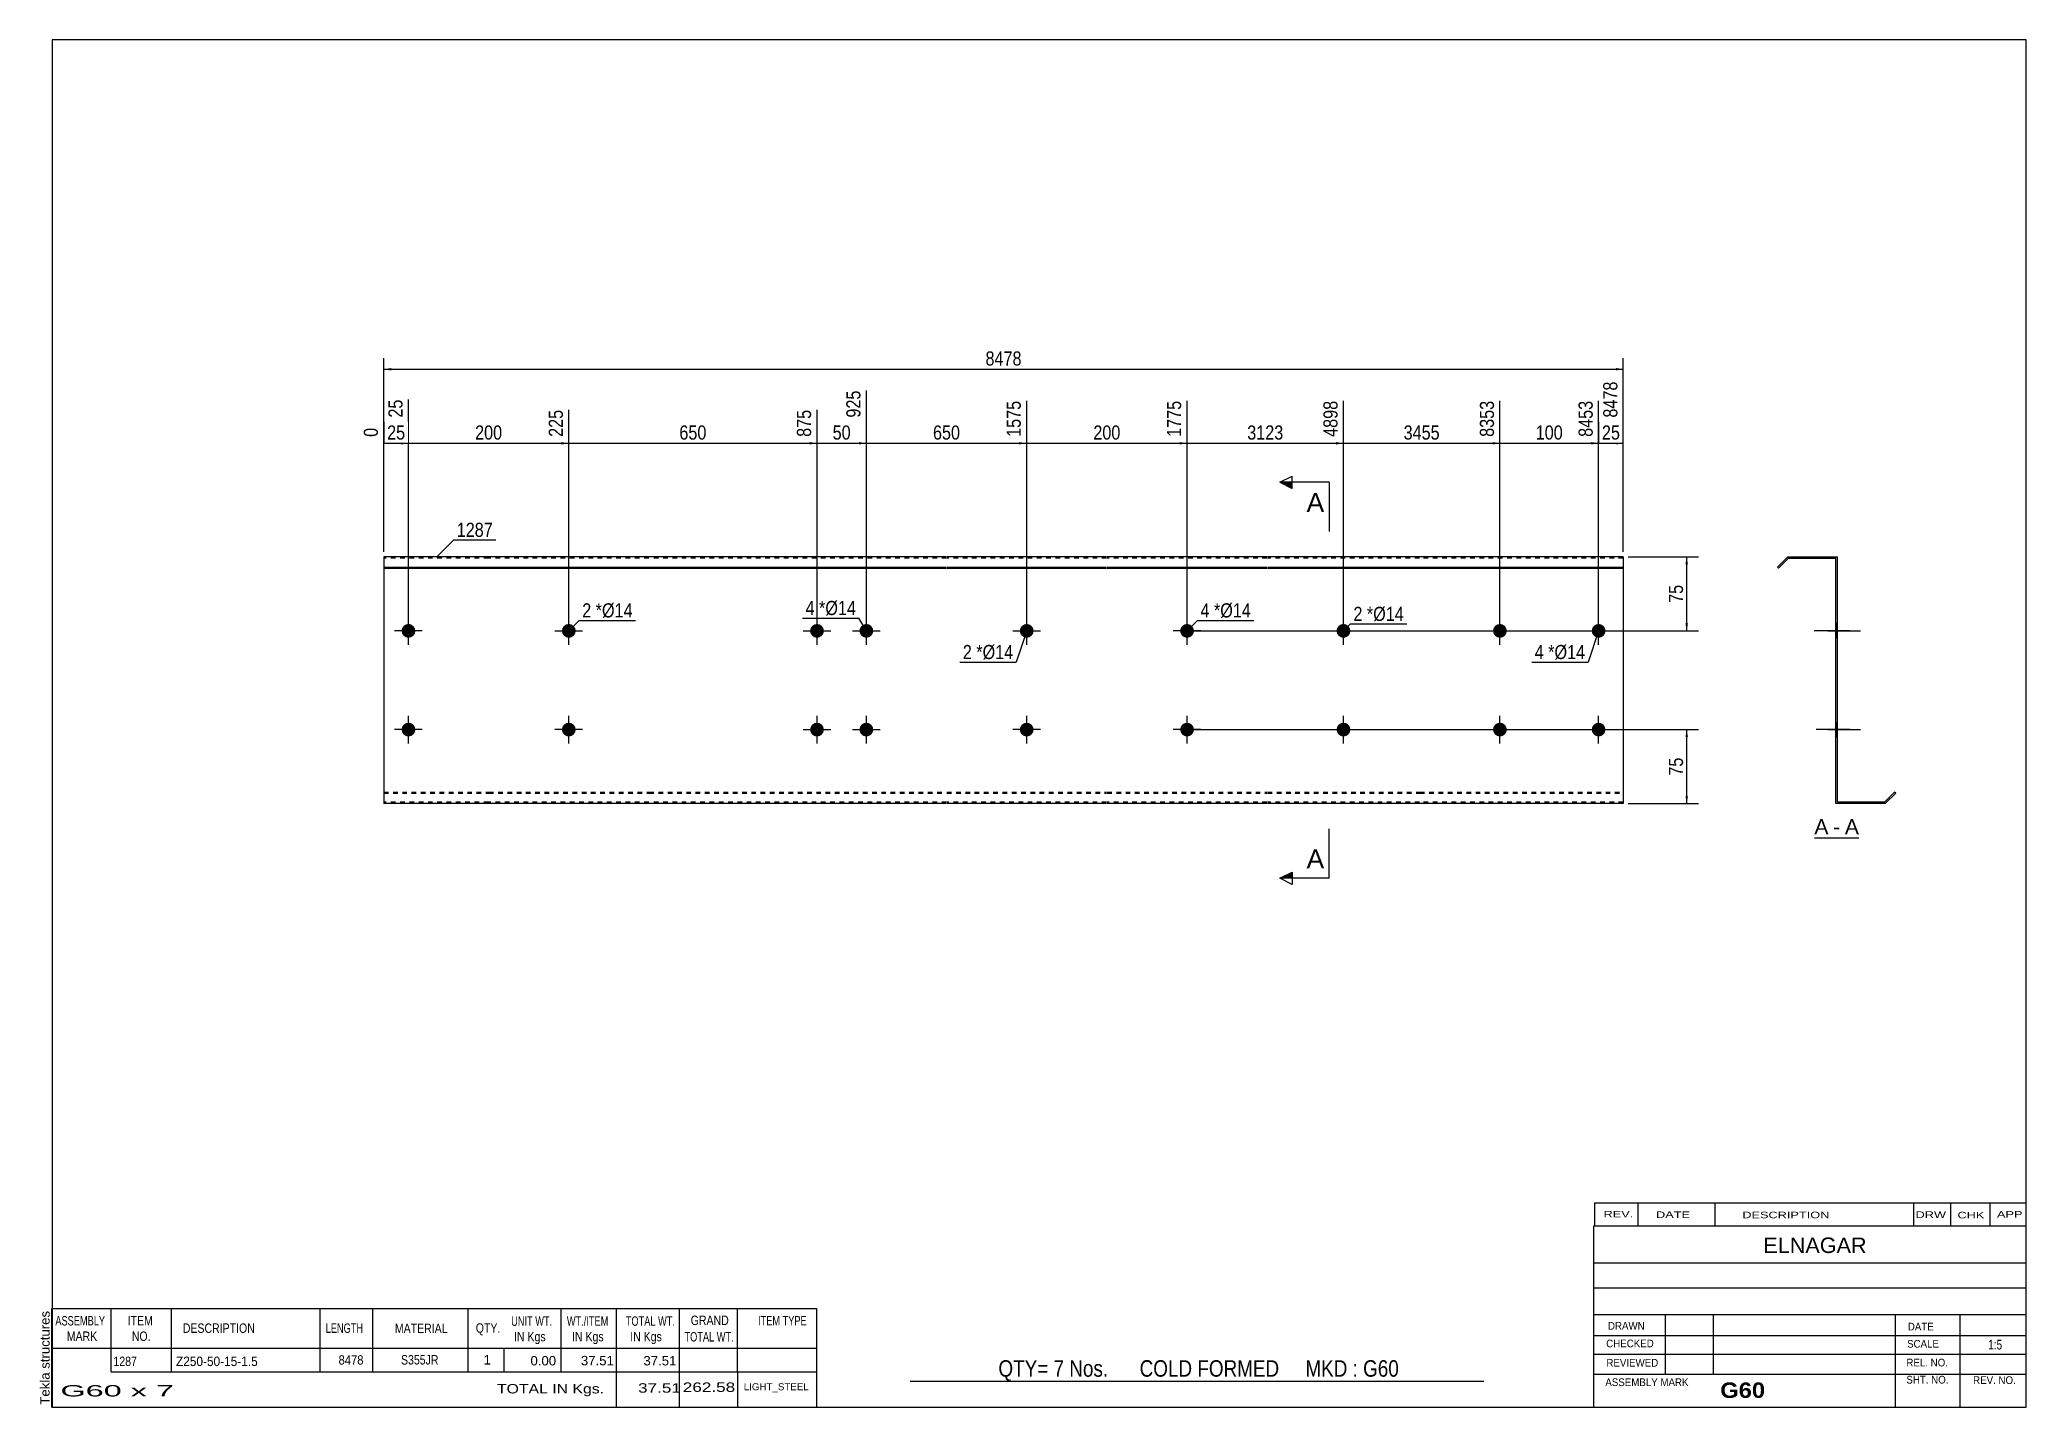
# Model space of a CAD drawing. Header units: millimetres. Extents: x -70 to 333, y -147 to 130.
import ezdxf

# ---------------------------------------------------------------- set-up
doc = ezdxf.new("R2010")
doc.units = ezdxf.units.MM
doc.linetypes.add('DXK_LINE_DOT1', pattern=[1.8814, 0.9407, -0.9407])
doc.styles.add('Arial', font='ARIAL.TTF', dxfattribs={"height": 0.2})
doc.styles.add('Arial Bold', font='ARIALBD.TTF', dxfattribs={"height": 0.2})
doc.styles.add('Arial Narrow', font='ARIALN.TTF', dxfattribs={"height": 0.2})

# ---------------------------------------------------------------- blocks, each defined once
blk = doc.blocks.new('Unknown-629088838-1629')
at = {"color": 5, "linetype": 'Continuous'}
for p, q in [((332.8, 129.75), (-67.2, 129.75)), ((-67.2, 129.75), (-67.2, -147.25)), ((332.8, -147.25), (332.8, 129.75)), ((-67.2, -147.25), (332.8, -147.25))]:
    blk.add_line(p, q, dxfattribs=at)
at = {"color": 174, "linetype": 'Continuous', "style": 'Arial'}
blk.add_text('Tekla structures', height=1.9102, rotation=90, dxfattribs=at).set_placement((-67.7, -146.75))
blk = doc.blocks.new('Unknown-629088838-12 - 1231')
at = {"color": 7, "linetype": 'Continuous'}
blk.add_line((289.86, -31.95), (298.89, -31.95), dxfattribs=at)
at = {"color": 0, "linetype": 'Continuous'}
blk.add_wipeout([(292.7, -31.2), (292.7, -28), (289.86, -28), (289.86, -31.2)], dxfattribs=at)
blk.add_wipeout([(295.08, -31.2), (295.08, -28), (293.66, -28), (293.66, -31.2)], dxfattribs=at)
at = {"color": 96, "linetype": 'Continuous', "style": 'Arial'}
blk.add_text('A', height=3.06, dxfattribs=at).set_placement((289.86, -31.2))
at = {"color": 0, "linetype": 'Continuous'}
blk.add_wipeout([(298.89, -31.2), (298.89, -28), (296.04, -28), (296.04, -31.2)], dxfattribs=at)
at = {"color": 96, "linetype": 'Continuous', "style": 'Arial'}
for s, p in [('A', (296.04, -31.2)), ('-', (293.66, -31.2))]:
    blk.add_text(s, height=3.06, dxfattribs=at).set_placement(p)
blk = doc.blocks.new('Bolt-629088838-1223 - 1203')
at = {"linetype": 'Continuous'}
blk.add_hatch(color=3, dxfattribs=at).paths.add_polyline_path([(36.09, -10, -1), (38.89, -10, -1)])
at = {"color": 3, "linetype": 'Continuous'}
for p, q in [((37.49, -12.8), (37.49, -7.2)), ((40.29, -10), (34.69, -10))]:
    blk.add_line(p, q, dxfattribs=at)
blk = doc.blocks.new('Part-629088838-1218 - 1203')
at = {"color": 2, "linetype": 'Continuous'}
for p, q in [((0, 25), (0, -25)), ((21.19, 25), (0, 25)), ((53.68, 25), (21.29, 25)), ((113.98, 25), (53.78, 25)), ((146.46, 25), (114.08, 25)), ((178.95, 25), (146.56, 25)), ((209.85, 25), (179.05, 25)), ((251.15, 25), (209.95, 25)), ((251.15, 25), (251.15, -25)), ((0, 22.88), (21.19, 22.88)), ((0, 22.67), (21.19, 22.67)), ((21.29, 22.88), (53.68, 22.88)), ((21.29, 22.67), (53.68, 22.67)), ((53.78, 22.88), (113.98, 22.88)), ((53.78, 22.67), (113.98, 22.67)), ((114.08, 22.88), (146.46, 22.88)), ((114.08, 22.67), (146.46, 22.67)), ((146.56, 22.88), (178.95, 22.88)), ((146.56, 22.67), (178.95, 22.67)), ((179.05, 22.88), (209.85, 22.88)), ((179.05, 22.67), (209.85, 22.67)), ((209.95, 22.88), (251.15, 22.88)), ((209.95, 22.67), (251.15, 22.67)), ((21.19, -25), (0, -25)), ((53.68, -25), (21.29, -25)), ((113.98, -25), (53.78, -25)), ((146.46, -25), (114.08, -25)), ((178.95, -25), (146.56, -25)), ((209.85, -25), (179.05, -25)), ((251.15, -25), (209.95, -25))]:
    blk.add_line(p, q, dxfattribs=at)
at = {"color": 7, "linetype": 'DXK_LINE_DOT1'}
for p, q in [((21.19, 24.7), (0, 24.7)), ((53.68, 24.7), (21.29, 24.7)), ((113.98, 24.7), (53.78, 24.7)), ((146.46, 24.7), (114.08, 24.7)), ((178.95, 24.7), (146.56, 24.7)), ((209.85, 24.7), (179.05, 24.7)), ((251.15, 24.7), (209.95, 24.7)), ((0, -22.67), (21.19, -22.67)), ((0, -22.88), (21.19, -22.88)), ((21.29, -22.67), (53.68, -22.67)), ((21.29, -22.88), (53.68, -22.88)), ((53.78, -22.67), (113.98, -22.67)), ((53.78, -22.88), (113.98, -22.88)), ((114.08, -22.67), (146.46, -22.67)), ((114.08, -22.88), (146.46, -22.88)), ((146.56, -22.67), (178.95, -22.67)), ((146.56, -22.88), (178.95, -22.88)), ((179.05, -22.67), (209.85, -22.67)), ((179.05, -22.88), (209.85, -22.88)), ((209.95, -22.67), (251.15, -22.67)), ((209.95, -22.88), (251.15, -22.88)), ((21.19, -24.7), (0, -24.7)), ((53.68, -24.7), (21.29, -24.7)), ((113.98, -24.7), (53.78, -24.7)), ((146.46, -24.7), (114.08, -24.7)), ((178.95, -24.7), (146.56, -24.7)), ((209.85, -24.7), (179.05, -24.7)), ((251.15, -24.7), (209.95, -24.7))]:
    blk.add_line(p, q, dxfattribs=at)
blk = doc.blocks.new('Bolt-629088838-1219 - 1203')
at = {"linetype": 'Continuous'}
for points in [[(86.38, 10, -1), (89.18, 10, -1)], [(96.38, 10, -1), (99.18, 10, -1)], [(86.38, -10, -1), (89.18, -10, -1)], [(96.38, -10, -1), (99.18, -10, -1)]]:
    blk.add_hatch(color=3, dxfattribs=at).paths.add_polyline_path(points)
at = {"color": 3, "linetype": 'Continuous'}
for p, q in [((87.78, 7.2), (87.78, 12.8)), ((97.78, 7.2), (97.78, 12.8)), ((84.98, 10), (90.58, 10)), ((94.98, 10), (100.58, 10)), ((87.78, -12.8), (87.78, -7.2)), ((97.78, -12.8), (97.78, -7.2)), ((84.98, -10), (90.58, -10)), ((94.98, -10), (100.58, -10))]:
    blk.add_line(p, q, dxfattribs=at)
blk = doc.blocks.new('Bolt-629088838-1220 - 1203')
at = {"linetype": 'Continuous'}
blk.add_hatch(color=3, dxfattribs=at).paths.add_polyline_path([(36.09, 10, -1), (38.89, 10, -1)])
at = {"color": 3, "linetype": 'Continuous'}
for p, q in [((37.49, 7.2), (37.49, 12.8)), ((34.69, 10), (40.29, 10))]:
    blk.add_line(p, q, dxfattribs=at)
blk = doc.blocks.new('Bolt-629088838-1221 - 1203')
at = {"linetype": 'Continuous'}
blk.add_hatch(color=3, dxfattribs=at).paths.add_polyline_path([(128.87, 10, -1), (131.67, 10, -1)])
at = {"color": 3, "linetype": 'Continuous'}
for p, q in [((130.27, 7.2), (130.27, 12.8)), ((127.47, 10), (133.07, 10))]:
    blk.add_line(p, q, dxfattribs=at)
blk = doc.blocks.new('Bolt-629088838-1222 - 1203')
at = {"linetype": 'Continuous'}
blk.add_hatch(color=3, dxfattribs=at).paths.add_polyline_path([(128.87, -10, -1), (131.67, -10, -1)])
at = {"color": 3, "linetype": 'Continuous'}
for p, q in [((130.27, -12.8), (130.27, -7.2)), ((133.07, -10), (127.47, -10))]:
    blk.add_line(p, q, dxfattribs=at)
blk = doc.blocks.new('Bolt-629088838-1224 - 1203')
at = {"linetype": 'Continuous'}
for points in [[(3.6, -10, -1), (6.4, -10, -1)], [(161.36, -10, -1), (164.16, -10, -1)]]:
    blk.add_hatch(color=3, dxfattribs=at).paths.add_polyline_path(points)
at = {"color": 3, "linetype": 'Continuous'}
for p, q in [((5, -12.8), (5, -7.2)), ((162.76, -12.8), (162.76, -7.2)), ((7.8, -10), (2.2, -10)), ((165.56, -10), (159.96, -10))]:
    blk.add_line(p, q, dxfattribs=at)
blk = doc.blocks.new('Bolt-629088838-1225 - 1203')
at = {"linetype": 'Continuous'}
for points in [[(3.6, 10, -1), (6.4, 10, -1)], [(161.36, 10, -1), (164.16, 10, -1)]]:
    blk.add_hatch(color=3, dxfattribs=at).paths.add_polyline_path(points)
at = {"color": 3, "linetype": 'Continuous'}
for p, q in [((5, 7.2), (5, 12.8)), ((162.76, 7.2), (162.76, 12.8)), ((7.8, 10), (2.2, 10)), ((165.56, 10), (159.96, 10))]:
    blk.add_line(p, q, dxfattribs=at)
blk = doc.blocks.new('Bolt-629088838-1226 - 1203')
at = {"linetype": 'Continuous'}
for points in [[(224.75, 10, -1), (227.55, 10, -1)], [(244.75, 10, -1), (247.55, 10, -1)], [(224.75, -10, -1), (227.55, -10, -1)], [(244.75, -10, -1), (247.55, -10, -1)]]:
    blk.add_hatch(color=3, dxfattribs=at).paths.add_polyline_path(points)
at = {"color": 3, "linetype": 'Continuous'}
for p, q in [((226.15, 7.2), (226.15, 12.8)), ((246.15, 7.2), (246.15, 12.8)), ((223.35, 10), (228.95, 10)), ((243.35, 10), (248.95, 10)), ((226.15, -12.8), (226.15, -7.2)), ((246.15, -12.8), (246.15, -7.2)), ((223.35, -10), (228.95, -10)), ((243.35, -10), (248.95, -10))]:
    blk.add_line(p, q, dxfattribs=at)
blk = doc.blocks.new('Bolt-629088838-1227 - 1203')
at = {"linetype": 'Continuous'}
for points in [[(193.05, 10, -1), (195.85, 10, -1)], [(193.05, -10, -1), (195.85, -10, -1)]]:
    blk.add_hatch(color=3, dxfattribs=at).paths.add_polyline_path(points)
at = {"color": 3, "linetype": 'Continuous'}
for p, q in [((194.45, 7.2), (194.45, 12.8)), ((191.65, 10), (197.25, 10)), ((194.45, -12.8), (194.45, -7.2)), ((191.65, -10), (197.25, -10))]:
    blk.add_line(p, q, dxfattribs=at)
blk = doc.blocks.new('Part-629088838-1233 - 1231')
at = {"color": 2, "linetype": 'Continuous'}
for p, q in [((284.52, 25), (282.4, 22.88)), ((282.61, 22.67), (284.65, 24.7)), ((284.52, 25), (294.52, 25)), ((284.65, 24.7), (294.22, 24.7)), ((294.22, -25), (294.22, 24.7)), ((294.52, -24.7), (294.52, 25)), ((282.4, 22.88), (282.61, 22.67)), ((304.1, -24.7), (306.13, -22.67)), ((304.22, -25), (306.34, -22.88)), ((306.34, -22.88), (306.13, -22.67)), ((304.22, -25), (294.22, -25)), ((304.1, -24.7), (294.52, -24.7))]:
    blk.add_line(p, q, dxfattribs=at)
blk = doc.blocks.new('Bolt-629088838-1234 - 1231')
at = {"linetype": 'Continuous'}
for points in [[(294.22, 11.4), (294.22, 8.6), (294.52, 8.6), (294.52, 11.4)], [(294.22, 11.4), (294.22, 8.6), (294.52, 8.6), (294.52, 11.4)], [(294.22, -8.6), (294.22, -11.4), (294.52, -11.4), (294.52, -8.6)], [(294.22, -8.6), (294.22, -11.4), (294.52, -11.4), (294.52, -8.6)]]:
    blk.add_hatch(color=3, dxfattribs=at).paths.add_polyline_path(points)
at = {"color": 3, "linetype": 'Continuous'}
for p, q in [((297.12, 10), (290.52, 10)), ((297.12, 10), (290.52, 10)), ((294.52, 11.4), (294.22, 11.4)), ((294.52, 11.4), (294.22, 11.4)), ((294.52, 8.6), (294.22, 8.6)), ((294.52, 8.6), (294.22, 8.6)), ((297.12, -10), (290.52, -10)), ((297.12, -10), (290.52, -10)), ((294.52, -8.6), (294.22, -8.6)), ((294.52, -8.6), (294.22, -8.6)), ((294.52, -11.4), (294.22, -11.4)), ((294.52, -11.4), (294.22, -11.4))]:
    blk.add_line(p, q, dxfattribs=at)
blk = doc.blocks.new('Bolt-629088838-1235 - 1231')
at = {"linetype": 'Continuous'}
blk.add_hatch(color=3, dxfattribs=at).paths.add_polyline_path([(294.22, 11.4), (294.22, 8.6), (294.52, 8.6), (294.52, 11.4)])
at = {"color": 3, "linetype": 'Continuous'}
for p, q in [((296.42, 10), (289.82, 10)), ((294.52, 11.4), (294.22, 11.4)), ((294.52, 8.6), (294.22, 8.6))]:
    blk.add_line(p, q, dxfattribs=at)
blk = doc.blocks.new('Bolt-629088838-1236 - 1231')
at = {"linetype": 'Continuous'}
blk.add_hatch(color=3, dxfattribs=at).paths.add_polyline_path([(294.22, 11.4), (294.22, 8.6), (294.52, 8.6), (294.52, 11.4)])
at = {"color": 3, "linetype": 'Continuous'}
for p, q in [((296.42, 10), (289.82, 10)), ((294.52, 11.4), (294.22, 11.4)), ((294.52, 8.6), (294.22, 8.6))]:
    blk.add_line(p, q, dxfattribs=at)
blk = doc.blocks.new('Bolt-629088838-1237 - 1231')
at = {"linetype": 'Continuous'}
blk.add_hatch(color=3, dxfattribs=at).paths.add_polyline_path([(294.22, -8.6), (294.22, -11.4), (294.52, -11.4), (294.52, -8.6)])
at = {"color": 3, "linetype": 'Continuous'}
for p, q in [((292.62, -10), (299.22, -10)), ((294.22, -8.6), (294.52, -8.6)), ((294.22, -11.4), (294.52, -11.4))]:
    blk.add_line(p, q, dxfattribs=at)
blk = doc.blocks.new('Bolt-629088838-1238 - 1231')
at = {"linetype": 'Continuous'}
blk.add_hatch(color=3, dxfattribs=at).paths.add_polyline_path([(294.22, -8.6), (294.22, -11.4), (294.52, -11.4), (294.52, -8.6)])
at = {"color": 3, "linetype": 'Continuous'}
for p, q in [((292.62, -10), (299.22, -10)), ((294.22, -8.6), (294.52, -8.6)), ((294.22, -11.4), (294.52, -11.4))]:
    blk.add_line(p, q, dxfattribs=at)
blk = doc.blocks.new('Bolt-629088838-1239 - 1231')
at = {"linetype": 'Continuous'}
blk.add_hatch(color=3, dxfattribs=at).paths.add_polyline_path([(294.22, -8.6), (294.22, -11.4), (294.52, -11.4), (294.52, -8.6)])
blk.add_hatch(color=3, dxfattribs=at).paths.add_polyline_path([(294.22, -8.6), (294.22, -11.4), (294.52, -11.4), (294.52, -8.6)])
at = {"color": 3, "linetype": 'Continuous'}
for p, q in [((292.62, -10), (299.22, -10)), ((292.62, -10), (299.22, -10)), ((294.22, -8.6), (294.52, -8.6)), ((294.22, -8.6), (294.52, -8.6)), ((294.22, -11.4), (294.52, -11.4)), ((294.22, -11.4), (294.52, -11.4))]:
    blk.add_line(p, q, dxfattribs=at)
blk = doc.blocks.new('Bolt-629088838-1240 - 1231')
at = {"linetype": 'Continuous'}
blk.add_hatch(color=3, dxfattribs=at).paths.add_polyline_path([(294.22, 11.4), (294.22, 8.6), (294.52, 8.6), (294.52, 11.4)])
blk.add_hatch(color=3, dxfattribs=at).paths.add_polyline_path([(294.22, 11.4), (294.22, 8.6), (294.52, 8.6), (294.52, 11.4)])
at = {"color": 3, "linetype": 'Continuous'}
for p, q in [((292.62, 10), (299.22, 10)), ((292.62, 10), (299.22, 10)), ((294.22, 11.4), (294.52, 11.4)), ((294.22, 11.4), (294.52, 11.4)), ((294.22, 8.6), (294.52, 8.6)), ((294.22, 8.6), (294.52, 8.6))]:
    blk.add_line(p, q, dxfattribs=at)
blk = doc.blocks.new('Bolt-629088838-1241 - 1231')
at = {"linetype": 'Continuous'}
for points in [[(294.22, 11.4), (294.22, 8.6), (294.52, 8.6), (294.52, 11.4)], [(294.22, 11.4), (294.22, 8.6), (294.52, 8.6), (294.52, 11.4)], [(294.22, -8.6), (294.22, -11.4), (294.52, -11.4), (294.52, -8.6)], [(294.22, -8.6), (294.22, -11.4), (294.52, -11.4), (294.52, -8.6)]]:
    blk.add_hatch(color=3, dxfattribs=at).paths.add_polyline_path(points)
at = {"color": 3, "linetype": 'Continuous'}
for p, q in [((297.12, 10), (290.52, 10)), ((297.12, 10), (290.52, 10)), ((294.52, 11.4), (294.22, 11.4)), ((294.52, 11.4), (294.22, 11.4)), ((294.52, 8.6), (294.22, 8.6)), ((294.52, 8.6), (294.22, 8.6)), ((297.12, -10), (290.52, -10)), ((297.12, -10), (290.52, -10)), ((294.52, -8.6), (294.22, -8.6)), ((294.52, -8.6), (294.22, -8.6)), ((294.52, -11.4), (294.22, -11.4)), ((294.52, -11.4), (294.22, -11.4))]:
    blk.add_line(p, q, dxfattribs=at)
blk = doc.blocks.new('Bolt-629088838-1242 - 1231')
at = {"linetype": 'Continuous'}
for points in [[(294.22, 11.4), (294.22, 8.6), (294.52, 8.6), (294.52, 11.4)], [(294.22, -8.6), (294.22, -11.4), (294.52, -11.4), (294.52, -8.6)]]:
    blk.add_hatch(color=3, dxfattribs=at).paths.add_polyline_path(points)
at = {"color": 3, "linetype": 'Continuous'}
for p, q in [((294.52, 10), (290.22, 10)), ((294.52, 11.4), (294.22, 11.4)), ((294.52, 8.6), (294.22, 8.6)), ((294.52, -10), (290.22, -10)), ((294.52, -8.6), (294.22, -8.6)), ((294.52, -11.4), (294.22, -11.4))]:
    blk.add_line(p, q, dxfattribs=at)
blk = doc.blocks.new('StraightDimension-629088838-1252 - 1203')
at = {"linetype": 'Continuous'}
blk.add_hatch(color=7, dxfattribs=at).paths.add_polyline_path([(249.65, 48.25), (251.15, 48), (249.65, 47.75)])
at = {"color": 7, "linetype": 'Continuous'}
for p, q in [((251.15, 26), (251.15, 60.51)), ((246.15, 11), (246.15, 56.61)), ((246.15, 48), (251.15, 48))]:
    blk.add_line(p, q, dxfattribs=at)
at = {"color": 0}
blk.add_wipeout([(251.07, 48.15), (251.07, 52.35), (246.22, 52.35), (246.22, 48.15)], dxfattribs=at)
at = {"color": 0, "linetype": 'Continuous'}
blk.add_wipeout([(250.55, 61.11), (246.35, 61.11), (246.35, 52.6), (250.55, 52.6)], dxfattribs=at)
at = {"color": 3, "linetype": 'Continuous', "style": 'Arial Narrow'}
blk.add_text('8478', height=2.863, rotation=90.0002, dxfattribs=at).set_placement((249.95, 53.2))
at = {"color": 3, "style": 'Arial Narrow'}
blk.add_text('25', height=2.863, dxfattribs=at).set_placement((246.82, 48.75))
blk = doc.blocks.new('StraightDimension-629088838-1253 - 1203')
at = {"linetype": 'Continuous'}
blk.add_hatch(color=7, dxfattribs=at).paths.add_polyline_path([(244.65, 48.25), (246.15, 48), (244.65, 47.75)])
at = {"color": 7, "linetype": 'Continuous'}
for p, q in [((226.15, 11), (226.15, 56.61)), ((246.15, 11), (246.15, 56.61)), ((226.15, 48), (246.15, 48))]:
    blk.add_line(p, q, dxfattribs=at)
at = {"color": 0}
blk.add_wipeout([(239.49, 48.15), (239.49, 52.35), (232.8, 52.35), (232.8, 48.15)], dxfattribs=at)
at = {"color": 3, "style": 'Arial Narrow'}
blk.add_text('100', height=2.863, dxfattribs=at).set_placement((233.4, 48.75))
at = {"color": 0, "linetype": 'Continuous'}
blk.add_wipeout([(245.55, 57.21), (241.35, 57.21), (241.35, 48.7), (245.55, 48.7)], dxfattribs=at)
at = {"color": 3, "linetype": 'Continuous', "style": 'Arial Narrow'}
blk.add_text('8453', height=2.863, rotation=90.0002, dxfattribs=at).set_placement((244.95, 49.3))
blk = doc.blocks.new('StraightDimension-629088838-1254 - 1203')
at = {"linetype": 'Continuous'}
blk.add_hatch(color=7, dxfattribs=at).paths.add_polyline_path([(224.65, 48.25), (226.15, 48), (224.65, 47.75)])
at = {"color": 7, "linetype": 'Continuous'}
for p, q in [((194.45, 11), (194.45, 56.61)), ((226.15, 11), (226.15, 56.61)), ((194.45, 48), (226.15, 48))]:
    blk.add_line(p, q, dxfattribs=at)
at = {"color": 0, "linetype": 'Continuous'}
blk.add_wipeout([(225.55, 57.21), (221.35, 57.21), (221.35, 48.7), (225.55, 48.7)], dxfattribs=at)
at = {"color": 0}
blk.add_wipeout([(214.55, 48.15), (214.55, 52.35), (206.04, 52.35), (206.04, 48.15)], dxfattribs=at)
at = {"color": 3, "linetype": 'Continuous', "style": 'Arial Narrow'}
blk.add_text('8353', height=2.863, rotation=90.0002, dxfattribs=at).set_placement((224.95, 49.3))
at = {"color": 3, "style": 'Arial Narrow'}
blk.add_text('3455', height=2.863, dxfattribs=at).set_placement((206.64, 48.75))
blk = doc.blocks.new('StraightDimension-629088838-1255 - 1203')
at = {"linetype": 'Continuous'}
blk.add_hatch(color=7, dxfattribs=at).paths.add_polyline_path([(192.95, 48.25), (194.45, 48), (192.95, 47.75)])
at = {"color": 7, "linetype": 'Continuous'}
for p, q in [((162.76, 11), (162.76, 56.61)), ((194.45, 11), (194.45, 56.61)), ((162.76, 48), (194.45, 48))]:
    blk.add_line(p, q, dxfattribs=at)
at = {"color": 0, "linetype": 'Continuous'}
blk.add_wipeout([(193.85, 57.21), (189.65, 57.21), (189.65, 48.7), (193.85, 48.7)], dxfattribs=at)
at = {"color": 0}
blk.add_wipeout([(182.86, 48.15), (182.86, 52.35), (174.35, 52.35), (174.35, 48.15)], dxfattribs=at)
at = {"color": 3, "linetype": 'Continuous', "style": 'Arial Narrow'}
blk.add_text('4898', height=2.863, rotation=90.0002, dxfattribs=at).set_placement((193.25, 49.3))
at = {"color": 3, "style": 'Arial Narrow'}
blk.add_text('3123', height=2.863, dxfattribs=at).set_placement((174.95, 48.75))
blk = doc.blocks.new('StraightDimension-629088838-1256 - 1203')
at = {"linetype": 'Continuous'}
blk.add_hatch(color=7, dxfattribs=at).paths.add_polyline_path([(161.26, 48.25), (162.76, 48), (161.26, 47.75)])
at = {"color": 7, "linetype": 'Continuous'}
for p, q in [((130.27, 11), (130.27, 56.61)), ((162.76, 11), (162.76, 56.61)), ((130.27, 48), (162.76, 48))]:
    blk.add_line(p, q, dxfattribs=at)
at = {"color": 0, "linetype": 'Continuous'}
blk.add_wipeout([(162.16, 57.21), (157.96, 57.21), (157.96, 48.7), (162.16, 48.7)], dxfattribs=at)
at = {"color": 0}
blk.add_wipeout([(149.86, 48.15), (149.86, 52.35), (143.17, 52.35), (143.17, 48.15)], dxfattribs=at)
at = {"color": 3, "linetype": 'Continuous', "style": 'Arial Narrow'}
blk.add_text('1775', height=2.863, rotation=90.0002, dxfattribs=at).set_placement((161.56, 49.3))
at = {"color": 3, "style": 'Arial Narrow'}
blk.add_text('200', height=2.863, dxfattribs=at).set_placement((143.77, 48.75))
blk = doc.blocks.new('StraightDimension-629088838-1257 - 1203')
at = {"linetype": 'Continuous'}
blk.add_hatch(color=7, dxfattribs=at).paths.add_polyline_path([(128.77, 48.25), (130.27, 48), (128.77, 47.75)])
at = {"color": 7, "linetype": 'Continuous'}
for p, q in [((97.78, 11), (97.78, 58.68)), ((130.27, 11), (130.27, 56.61)), ((97.78, 48), (130.27, 48))]:
    blk.add_line(p, q, dxfattribs=at)
at = {"color": 0, "linetype": 'Continuous'}
blk.add_wipeout([(129.67, 57.21), (125.47, 57.21), (125.47, 48.7), (129.67, 48.7)], dxfattribs=at)
at = {"color": 0}
blk.add_wipeout([(117.37, 48.15), (117.37, 52.35), (110.68, 52.35), (110.68, 48.15)], dxfattribs=at)
at = {"color": 3, "linetype": 'Continuous', "style": 'Arial Narrow'}
blk.add_text('1575', height=2.863, rotation=90.0002, dxfattribs=at).set_placement((129.07, 49.3))
at = {"color": 3, "style": 'Arial Narrow'}
blk.add_text('650', height=2.863, dxfattribs=at).set_placement((111.28, 48.75))
blk = doc.blocks.new('StraightDimension-629088838-1258 - 1203')
at = {"linetype": 'Continuous'}
blk.add_hatch(color=7, dxfattribs=at).paths.add_polyline_path([(96.28, 48.25), (97.78, 48), (96.28, 47.75)])
at = {"color": 7, "linetype": 'Continuous'}
for p, q in [((97.78, 11), (97.78, 58.68)), ((87.78, 11), (87.78, 54.78)), ((87.78, 48), (97.78, 48))]:
    blk.add_line(p, q, dxfattribs=at)
at = {"color": 0}
blk.add_wipeout([(95.21, 48.15), (95.21, 52.35), (90.35, 52.35), (90.35, 48.15)], dxfattribs=at)
at = {"color": 0, "linetype": 'Continuous'}
blk.add_wipeout([(97.18, 59.28), (92.98, 59.28), (92.98, 52.6), (97.18, 52.6)], dxfattribs=at)
at = {"color": 3, "linetype": 'Continuous', "style": 'Arial Narrow'}
blk.add_text('925', height=2.863, rotation=90.0002, dxfattribs=at).set_placement((96.58, 53.2))
at = {"color": 3, "style": 'Arial Narrow'}
blk.add_text('50', height=2.863, dxfattribs=at).set_placement((90.95, 48.75))
blk = doc.blocks.new('StraightDimension-629088838-1259 - 1203')
at = {"linetype": 'Continuous'}
blk.add_hatch(color=7, dxfattribs=at).paths.add_polyline_path([(86.28, 48.25), (87.78, 48), (86.28, 47.75)])
at = {"color": 7, "linetype": 'Continuous'}
for p, q in [((37.49, 11), (37.49, 54.78)), ((87.78, 11), (87.78, 54.78)), ((37.49, 48), (87.78, 48))]:
    blk.add_line(p, q, dxfattribs=at)
at = {"color": 0}
blk.add_wipeout([(65.98, 48.15), (65.98, 52.35), (59.29, 52.35), (59.29, 48.15)], dxfattribs=at)
at = {"color": 0, "linetype": 'Continuous'}
blk.add_wipeout([(87.18, 55.38), (82.98, 55.38), (82.98, 48.7), (87.18, 48.7)], dxfattribs=at)
at = {"color": 3, "linetype": 'Continuous', "style": 'Arial Narrow'}
blk.add_text('875', height=2.863, rotation=90.0002, dxfattribs=at).set_placement((86.58, 49.3))
at = {"color": 3, "style": 'Arial Narrow'}
blk.add_text('650', height=2.863, dxfattribs=at).set_placement((59.89, 48.75))
blk = doc.blocks.new('StraightDimension-629088838-1260 - 1203')
at = {"linetype": 'Continuous'}
blk.add_hatch(color=7, dxfattribs=at).paths.add_polyline_path([(35.99, 48.25), (37.49, 48), (35.99, 47.75)])
at = {"color": 7, "linetype": 'Continuous'}
for p, q in [((5, 11), (5, 56.86)), ((37.49, 11), (37.49, 54.78)), ((5, 48), (37.49, 48))]:
    blk.add_line(p, q, dxfattribs=at)
at = {"color": 0}
blk.add_wipeout([(24.59, 48.15), (24.59, 52.35), (17.9, 52.35), (17.9, 48.15)], dxfattribs=at)
at = {"color": 0, "linetype": 'Continuous'}
blk.add_wipeout([(36.89, 55.38), (32.69, 55.38), (32.69, 48.7), (36.89, 48.7)], dxfattribs=at)
at = {"color": 3, "linetype": 'Continuous', "style": 'Arial Narrow'}
blk.add_text('225', height=2.863, rotation=90.0002, dxfattribs=at).set_placement((36.29, 49.3))
at = {"color": 3, "style": 'Arial Narrow'}
blk.add_text('200', height=2.863, dxfattribs=at).set_placement((18.5, 48.75))
blk = doc.blocks.new('StraightDimension-629088838-1261 - 1203')
at = {"linetype": 'Continuous'}
blk.add_hatch(color=7, dxfattribs=at).paths.add_polyline_path([(3.5, 48.25), (5, 48), (3.5, 47.75)])
at = {"color": 7, "linetype": 'Continuous'}
for p, q in [((5, 11), (5, 56.86)), ((0, 26), (0, 51.13)), ((0, 48), (5, 48))]:
    blk.add_line(p, q, dxfattribs=at)
at = {"color": 0}
blk.add_wipeout([(4.93, 48.15), (4.93, 52.35), (0.07, 52.35), (0.07, 48.15)], dxfattribs=at)
at = {"color": 0, "linetype": 'Continuous'}
blk.add_wipeout([(4.4, 57.46), (0.2, 57.46), (0.2, 52.6), (4.4, 52.6)], dxfattribs=at)
blk.add_wipeout([(-0.6, 51.73), (-4.8, 51.73), (-4.8, 48.7), (-0.6, 48.7)], dxfattribs=at)
at = {"color": 3, "linetype": 'Continuous', "style": 'Arial Narrow'}
for s, height, p in [('25', 2.863, (3.8, 53.2)), ('0', 2.86, (-1.2, 49.3))]:
    blk.add_text(s, height=height, rotation=90.0002, dxfattribs=at).set_placement(p)
at = {"color": 3, "style": 'Arial Narrow'}
blk.add_text('25', height=2.863, dxfattribs=at).set_placement((0.67, 48.75))
blk = doc.blocks.new('StraightDimension-629088838-1301 - 1203')
at = {"linetype": 'Continuous'}
for points in [[(263.75, 23.5), (264, 25), (264.25, 23.5)], [(264.25, 11.5), (264, 10), (263.75, 11.5)]]:
    blk.add_hatch(color=7, dxfattribs=at).paths.add_polyline_path(points)
at = {"color": 7, "linetype": 'Continuous'}
for p, q in [((252.15, 25), (266.4, 25)), ((264, 10), (264, 25)), ((163.76, 10), (266.4, 10))]:
    blk.add_line(p, q, dxfattribs=at)
at = {"color": 0}
blk.add_wipeout([(263.85, 19.93), (259.65, 19.93), (259.65, 15.07), (263.85, 15.07)], dxfattribs=at)
at = {"color": 3, "style": 'Arial Narrow'}
blk.add_text('75', height=2.863, rotation=90.0002, dxfattribs=at).set_placement((263.25, 15.67))
blk = doc.blocks.new('StraightDimension-629088838-1309 - 1203')
at = {"linetype": 'Continuous'}
for points in [[(263.75, -11.5), (264, -10), (264.25, -11.5)], [(264.25, -23.5), (264, -25), (263.75, -23.5)]]:
    blk.add_hatch(color=7, dxfattribs=at).paths.add_polyline_path(points)
at = {"color": 7, "linetype": 'Continuous'}
for p, q in [((163.76, -10), (266.4, -10)), ((264, -25), (264, -10)), ((252.15, -25), (266.4, -25))]:
    blk.add_line(p, q, dxfattribs=at)
at = {"color": 0}
blk.add_wipeout([(263.85, -15.07), (259.65, -15.07), (259.65, -19.93), (263.85, -19.93)], dxfattribs=at)
at = {"color": 3, "style": 'Arial Narrow'}
blk.add_text('75', height=2.863, rotation=90.0002, dxfattribs=at).set_placement((263.25, -19.33))
blk = doc.blocks.new('StraightDimension-629088838-1316 - 1203')
at = {"linetype": 'Continuous'}
for points in [[(1.5, 62.75), (0, 63), (1.5, 63.25)], [(249.65, 63.25), (251.15, 63), (249.65, 62.75)]]:
    blk.add_hatch(color=7, dxfattribs=at).paths.add_polyline_path(points)
at = {"color": 7, "linetype": 'Continuous'}
for p, q in [((0, 26), (0, 65.25)), ((251.15, 26), (251.15, 65.25)), ((0, 63), (251.15, 63))]:
    blk.add_line(p, q, dxfattribs=at)
at = {"color": 0}
blk.add_wipeout([(129.83, 63.15), (129.83, 67.35), (121.32, 67.35), (121.32, 63.15)], dxfattribs=at)
at = {"color": 3, "style": 'Arial Narrow'}
blk.add_text('8478', height=2.863, dxfattribs=at).set_placement((121.92, 63.75))
blk = doc.blocks.new('CBS_BOM-629088838-1657')
at = {"color": 7, "linetype": 'Continuous'}
for p, q in [((-67.23, -135.28), (-67.23, -127.28)), ((-67.23, -127.28), (87.69, -127.28)), ((-55.23, -135.28), (-55.23, -127.28)), ((-43.04, -135.28), (-43.04, -127.28)), ((-12.88, -135.28), (-12.88, -127.28)), ((-2.2, -135.28), (-2.2, -127.28)), ((17.12, -135.28), (17.12, -127.28)), ((35.92, -135.28), (35.92, -127.28)), ((47.13, -135.28), (47.13, -127.28)), ((59.92, -135.28), (59.92, -127.28)), ((71.67, -135.28), (71.67, -127.28)), ((87.69, -127.29), (87.69, -135.27)), ((-67.23, -135.28), (87.69, -135.28)), ((-67.23, -140.08), (-67.23, -135.28)), ((-55.23, -140.08), (-55.23, -135.28)), ((-43.04, -140.08), (-43.04, -135.28)), ((-12.88, -140.08), (-12.88, -135.28)), ((-2.2, -140.08), (-2.2, -135.28)), ((17.12, -140.08), (17.12, -135.28)), ((24.38, -140.08), (24.38, -135.28)), ((35.92, -140.08), (35.92, -135.28)), ((47.13, -140.08), (47.13, -135.28)), ((59.92, -140.08), (59.92, -135.28)), ((71.69, -140.08), (71.69, -135.28)), ((87.69, -135.28), (87.69, -140.08)), ((-67.23, -147.28), (-67.23, -140.1)), ((-55.23, -140.08), (87.69, -140.08)), ((47.13, -147.28), (47.13, -140.1)), ((59.92, -147.28), (59.92, -140.1)), ((71.73, -147.28), (71.73, -140.1)), ((87.69, -140.08), (87.69, -147.28)), ((-67.23, -147.28), (87.69, -147.28))]:
    blk.add_line(p, q, dxfattribs=at)
at = {"color": 3, "linetype": 'Continuous', "style": 'Arial'}
for s, height, width, p in [('ASSEMBLY', 1.91, 0.7, (-66.55, -130.71)), ('ITEM', 1.91, 0.8, (-51.9, -130.71)), ('WT./ITEM', 1.91, 0.7, (37.1, -130.78)), ('GRAND', 1.91, 0.8, (62.19, -130.62)), ('ITEM TYPE', 1.91, 0.7, (75.83, -130.7)), ('MARK', 1.91, 0.8, (-64.23, -133.84)), ('NO.', 1.91, 0.8, (-51.05, -133.84)), ('DESCRIPTION', 1.9102, 0.8, (-40.72, -132.21)), ('LENGTH', 1.91, 0.7, (-11.77, -132.21)), ('MATERIAL', 1.91, 0.8, (2.25, -132.26)), ('QTY.', 1.91, 0.8, (18.64, -132.18)), ('UNIT WT.', 1.91, 0.7, (25.81, -130.78)), ('IN Kgs', 1.91, 0.8, (26.39, -133.92)), ('IN Kgs', 1.91, 0.8, (38.14, -133.92)), ('TOTAL WT.', 1.91, 0.7, (49.04, -130.78)), ('IN Kgs', 1.91, 0.8, (49.93, -133.92)), ('TOTAL WT.', 1.91, 0.7, (60.93, -133.96))]:
    blk.add_text(s, height=height, dxfattribs=dict(at, width=width)).set_placement(p)
at = {"color": 7, "linetype": 'Continuous', "style": 'Arial'}
for s, height, width, p in [('8478', 1.91, 0.85, (-9.16, -138.65)), ('S355JR', 1.91, 0.8, (3.49, -138.62)), ('1287', 1.91, 0.8, (-54.77, -138.93)), ('Z250-50-15-1.5', 1.9102, 0.9, (-42.1, -138.93))]:
    blk.add_text(s, height=height, dxfattribs=dict(at, width=width)).set_placement(p)
for s, p in [('1', (20.21, -138.62)), ('37.51', (39.94, -138.78)), ('0.00', (29.72, -138.81)), ('37.51', (52.61, -138.81))]:
    blk.add_text(s, height=1.91, dxfattribs=at).set_placement(p)
at = {"color": 6, "linetype": 'Continuous', "style": 'Arial'}
for s, height, width, p in [('G60 x 7', 2.292, 2.05, (-65.51, -145.09)), ('TOTAL IN Kgs.', 1.9102, 1.2, (22.93, -144.48)), ('37.51', 1.91, 1.3, (51.52, -144.33)), ('262.58', 1.91, 1.3, (60.59, -144.17))]:
    blk.add_text(s, height=height, dxfattribs=dict(at, width=width)).set_placement(p)
blk.add_text('LIGHT_STEEL', height=1.4135, dxfattribs=at).set_placement((72.94, -143.83))
blk = doc.blocks.new('CBS_CALLOFF-629088838-1658')
at = {"color": 7, "linetype": 'Continuous'}
blk.add_line((106.68, -141.98), (222.91, -142), dxfattribs=at)
at = {"color": 3, "linetype": 'Continuous', "style": 'Arial Narrow'}
blk.add_text('QTY= 7 Nos.      COLD FORMED     MKD : G60', height=3.3405, dxfattribs=at).set_placement((124.54, -141.09))
blk = doc.blocks.new('CBS_NAME_BLOG-629088838-1659')
at = {"color": 7, "linetype": 'Continuous'}
for p, q in [((245.21, -110.5), (332.73, -110.5)), ((245.21, -147.21), (245.21, -110.5)), ((245.21, -118.04), (332.73, -118.04)), ((245.28, -123.09), (332.8, -123.09)), ((245.21, -128.46), (332.73, -128.46)), ((259.73, -140.57), (259.73, -128.47)), ((269.42, -140.54), (269.42, -128.47)), ((306.33, -147.21), (306.33, -128.48)), ((319.38, -147.21), (319.38, -128.47)), ((245.22, -132.76), (332.8, -132.74)), ((245.21, -136.51), (332.73, -136.51)), ((245.21, -140.55), (332.73, -140.55)), ((245.21, -147.25), (332.8, -147.25))]:
    blk.add_line(p, q, dxfattribs=at)
at = {"color": 3, "linetype": 'Continuous', "style": 'Arial'}
blk.add_text('ELNAGAR', height=3.133, dxfattribs=at).set_placement((279.53, -116.03))
at = {"color": 3, "linetype": 'Continuous'}
for s, height, style, width, p in [('DRAWN', 1.566, 'Arial', 0.9, (248.04, -131.57)), ('DATE', 1.566, 'Arial', 0.9, (308.8, -131.73)), ('CHECKED', 1.566, 'Arial', 0.9, (247.69, -135.14)), ('SCALE', 1.566, 'Arial', 0.9, (308.65, -135.21)), ('1:5', 1.957, 'Arial Narrow', 0.9, (325.1, -135.57)), ('REVIEWED', 1.566, 'Arial', 0.9, (247.73, -139.06)), ('REL. NO.', 1.566, 'Arial', 0.9, (308.51, -139.01)), ('ASSEMBLY MARK', 1.5663, 'Arial', 0.9, (247.51, -142.99)), ('G60', 3.131, 'Arial Bold', 1.1, (270.79, -145.39)), ('SHT. NO.', 1.566, 'Arial', 0.9, (308.51, -142.48)), ('REV. NO.', 1.566, 'Arial', 0.9, (322.03, -142.57))]:
    blk.add_text(s, height=height, dxfattribs=dict(at, style=style, width=width)).set_placement(p)
blk = doc.blocks.new('CBS_REVISION-629088838-1660')
at = {"color": 7, "linetype": 'Continuous'}
for p, q in [((245.29, -105.87), (332.79, -105.87)), ((245.29, -105.87), (245.29, -110.5)), ((254.09, -105.87), (254.09, -110.5)), ((269.68, -105.87), (269.68, -110.44)), ((309.94, -105.87), (309.94, -110.5)), ((317.48, -105.87), (317.48, -110.5)), ((325.43, -105.87), (325.43, -110.5)), ((245.29, -110.5), (332.79, -110.5))]:
    blk.add_line(p, q, dxfattribs=at)
at = {"color": 7, "style": 'Arial Narrow', "width": 1.7}
for s, height, p in [('REV.', 1.326, (247.15, -108.82)), ('DATE', 1.326, (257.78, -108.94)), ('DESCRIPTION', 1.3257, (275.26, -108.99)), ('DRW', 1.326, (310.37, -108.93)), ('CHK', 1.326, (318.86, -109.02)), ('APP', 1.326, (326.86, -108.87))]:
    blk.add_text(s, height=height, dxfattribs=at).set_placement(p)
blk = doc.blocks.new('Mark-629088838-1342 - 1203')
at = {"color": 0}
blk.add_wipeout([(198.29, 12.01), (198.29, 15.01), (196.47, 15.01), (196.47, 12.01)], dxfattribs=at)
blk.add_wipeout([(198.29, 12.01), (198.29, 15.01), (196.47, 15.01), (196.47, 12.01)], dxfattribs=at)
at = {"color": 7, "linetype": 'Continuous'}
blk.add_line((194.45, 10), (195.87, 11.41), dxfattribs=at)
at = {"color": 0}
blk.add_wipeout([(200.47, 12.01), (200.47, 15.01), (199.19, 15.01), (199.19, 12.01)], dxfattribs=at)
blk.add_wipeout([(200.47, 12.01), (200.47, 15.01), (199.19, 15.01), (199.19, 12.01)], dxfattribs=at)
at = {"color": 3, "style": 'Arial Narrow'}
blk.add_text('2', height=2.86, dxfattribs=at).set_placement((196.47, 12.01))
at = {"color": 0}
blk.add_wipeout([(206.68, 12.01), (206.68, 15.01), (200.47, 15.01), (200.47, 12.01)], dxfattribs=at)
blk.add_wipeout([(206.68, 12.01), (206.68, 15.01), (200.47, 15.01), (200.47, 12.01)], dxfattribs=at)
at = {"color": 7, "linetype": 'Continuous'}
blk.add_line((195.87, 11.41), (207.28, 11.41), dxfattribs=at)
at = {"color": 3, "style": 'Arial Narrow'}
for s, height, p in [('*', 2.86, (199.19, 12.01)), ('Ø14', 2.863, (200.47, 12.01))]:
    blk.add_text(s, height=height, dxfattribs=at).set_placement(p)
blk = doc.blocks.new('SectionMark-629088838-1250 - 1203')
at = {"linetype": 'Continuous'}
for points in [[(184.03, 40.1), (184.03, 38.85), (181.53, 40.1)], [(184.03, -38.85), (184.03, -40.1), (181.53, -40.1)]]:
    blk.add_hatch(color=30, dxfattribs=at).paths.add_polyline_path(points)
at = {"color": 30, "linetype": 'Continuous'}
for p, q in [((181.53, 40.1), (184.03, 41.35)), ((184.03, 38.85), (184.03, 41.35)), ((181.53, 40.1), (184.03, 38.85)), ((181.53, -40.1), (184.03, -38.85)), ((184.03, -41.35), (181.53, -40.1)), ((184.03, -38.85), (184.03, -41.35))]:
    blk.add_line(p, q, dxfattribs=at)
at = {"color": 0, "linetype": 'Continuous'}
for points in [[(190.53, 34.1), (190.53, 38.1), (186.98, 38.1), (186.98, 34.1)], [(190.53, -38.1), (190.53, -34.1), (186.98, -34.1), (186.98, -38.1)]]:
    blk.add_wipeout(points, dxfattribs=at)
at = {"color": 30, "linetype": 'Continuous'}
for p, q in [((191.53, 40.1), (181.53, 40.1)), ((191.53, 40.1), (191.53, 30.1)), ((191.53, -40.1), (191.53, -30.1)), ((191.53, -40.1), (181.53, -40.1))]:
    blk.add_line(p, q, dxfattribs=at)
at = {"color": 96, "linetype": 'Continuous', "style": 'Arial'}
for p in [(186.98, 34.1), (186.98, -38.1)]:
    blk.add_text('A', height=3.82, dxfattribs=at).set_placement(p)
blk = doc.blocks.new('Mark-629088838-1319 - 1203')
at = {"color": 0}
blk.add_wipeout([(22.09, 29.04), (22.09, 32.04), (14.78, 32.04), (14.78, 29.04)], dxfattribs=at)
blk.add_wipeout([(22.09, 29.04), (22.09, 32.04), (14.78, 32.04), (14.78, 29.04)], dxfattribs=at)
at = {"color": 7, "linetype": 'Continuous'}
for p, q in [((10.65, 24.9), (14.18, 28.44)), ((14.18, 28.44), (22.69, 28.44))]:
    blk.add_line(p, q, dxfattribs=at)
at = {"color": 3, "style": 'Arial Narrow'}
blk.add_text('1287', height=2.863, dxfattribs=at).set_placement((14.78, 29.04))
blk = doc.blocks.new('MarkSet-629088838-1327 - 1203')
at = {"color": 0}
blk.add_wipeout([(42.04, 12.72), (42.04, 15.72), (40.21, 15.72), (40.21, 12.72)], dxfattribs=at)
blk.add_wipeout([(42.04, 12.72), (42.04, 15.72), (40.21, 15.72), (40.21, 12.72)], dxfattribs=at)
at = {"color": 7, "linetype": 'Continuous'}
blk.add_line((37.49, 10), (39.61, 12.12), dxfattribs=at)
at = {"color": 0}
blk.add_wipeout([(44.21, 12.72), (44.21, 15.72), (42.94, 15.72), (42.94, 12.72)], dxfattribs=at)
blk.add_wipeout([(44.21, 12.72), (44.21, 15.72), (42.94, 15.72), (42.94, 12.72)], dxfattribs=at)
at = {"color": 3, "style": 'Arial Narrow'}
blk.add_text('2', height=2.86, dxfattribs=at).set_placement((40.21, 12.72))
at = {"color": 0}
blk.add_wipeout([(50.43, 12.72), (50.43, 15.72), (44.21, 15.72), (44.21, 12.72)], dxfattribs=at)
blk.add_wipeout([(50.43, 12.72), (50.43, 15.72), (44.21, 15.72), (44.21, 12.72)], dxfattribs=at)
at = {"color": 7, "linetype": 'Continuous'}
blk.add_line((39.61, 12.12), (51.03, 12.12), dxfattribs=at)
at = {"color": 3, "style": 'Arial Narrow'}
for s, height, p in [('*', 2.86, (42.94, 12.72)), ('Ø14', 2.863, (44.21, 12.72))]:
    blk.add_text(s, height=height, dxfattribs=at).set_placement(p)
blk = doc.blocks.new('MarkSet-629088838-1332 - 1203')
at = {"color": 0}
blk.add_wipeout([(119.16, 4.28), (119.16, 7.28), (117.33, 7.28), (117.33, 4.28)], dxfattribs=at)
blk.add_wipeout([(119.16, 4.28), (119.16, 7.28), (117.33, 7.28), (117.33, 4.28)], dxfattribs=at)
blk.add_wipeout([(121.33, 4.28), (121.33, 7.28), (120.06, 7.28), (120.06, 4.28)], dxfattribs=at)
blk.add_wipeout([(121.33, 4.28), (121.33, 7.28), (120.06, 7.28), (120.06, 4.28)], dxfattribs=at)
at = {"color": 3, "style": 'Arial Narrow'}
blk.add_text('2', height=2.86, dxfattribs=at).set_placement((117.33, 4.28))
at = {"color": 0}
blk.add_wipeout([(127.55, 4.28), (127.55, 7.28), (121.33, 7.28), (121.33, 4.28)], dxfattribs=at)
blk.add_wipeout([(127.55, 4.28), (127.55, 7.28), (121.33, 7.28), (121.33, 4.28)], dxfattribs=at)
at = {"color": 7, "linetype": 'Continuous'}
for p in [(130.27, 10), (116.73, 3.68)]:
    blk.add_line(p, (128.15, 3.68), dxfattribs=at)
at = {"color": 3, "style": 'Arial Narrow'}
for s, height, p in [('*', 2.86, (120.06, 4.28)), ('Ø14', 2.863, (121.33, 4.28))]:
    blk.add_text(s, height=height, dxfattribs=at).set_placement(p)
blk = doc.blocks.new('MarkSet-629088838-1337 - 1203')
at = {"color": 0}
blk.add_wipeout([(167.31, 12.72), (167.31, 15.72), (165.48, 15.72), (165.48, 12.72)], dxfattribs=at)
blk.add_wipeout([(167.31, 12.72), (167.31, 15.72), (165.48, 15.72), (165.48, 12.72)], dxfattribs=at)
at = {"color": 7, "linetype": 'Continuous'}
blk.add_line((162.76, 10), (164.88, 12.12), dxfattribs=at)
at = {"color": 0}
blk.add_wipeout([(169.48, 12.72), (169.48, 15.72), (168.21, 15.72), (168.21, 12.72)], dxfattribs=at)
blk.add_wipeout([(169.48, 12.72), (169.48, 15.72), (168.21, 15.72), (168.21, 12.72)], dxfattribs=at)
at = {"color": 3, "style": 'Arial Narrow'}
blk.add_text('4', height=2.86, dxfattribs=at).set_placement((165.48, 12.72))
at = {"color": 0}
blk.add_wipeout([(175.7, 12.72), (175.7, 15.72), (169.48, 15.72), (169.48, 12.72)], dxfattribs=at)
blk.add_wipeout([(175.7, 12.72), (175.7, 15.72), (169.48, 15.72), (169.48, 12.72)], dxfattribs=at)
at = {"color": 7, "linetype": 'Continuous'}
blk.add_line((164.88, 12.12), (176.3, 12.12), dxfattribs=at)
at = {"color": 3, "style": 'Arial Narrow'}
for s, height, p in [('*', 2.86, (168.21, 12.72)), ('Ø14', 2.863, (169.48, 12.72))]:
    blk.add_text(s, height=height, dxfattribs=at).set_placement(p)
blk = doc.blocks.new('Mark-629088838-1340 - 1203')
at = {"color": 0}
blk.add_wipeout([(87.29, 13.2), (87.29, 16.2), (85.46, 16.2), (85.46, 13.2)], dxfattribs=at)
blk.add_wipeout([(87.29, 13.2), (87.29, 16.2), (85.46, 16.2), (85.46, 13.2)], dxfattribs=at)
blk.add_wipeout([(89.47, 13.2), (89.47, 16.2), (88.19, 16.2), (88.19, 13.2)], dxfattribs=at)
blk.add_wipeout([(89.47, 13.2), (89.47, 16.2), (88.19, 16.2), (88.19, 13.2)], dxfattribs=at)
at = {"color": 3, "style": 'Arial Narrow'}
blk.add_text('4', height=2.86, dxfattribs=at).set_placement((85.46, 13.2))
at = {"color": 0}
blk.add_wipeout([(95.68, 13.2), (95.68, 16.2), (89.47, 16.2), (89.47, 13.2)], dxfattribs=at)
blk.add_wipeout([(95.68, 13.2), (95.68, 16.2), (89.47, 16.2), (89.47, 13.2)], dxfattribs=at)
at = {"color": 7, "linetype": 'Continuous'}
for p in [(84.86, 12.6), (97.78, 10)]:
    blk.add_line(p, (96.28, 12.6), dxfattribs=at)
at = {"color": 3, "style": 'Arial Narrow'}
for s, height, p in [('Ø14', 2.863, (89.47, 13.2)), ('*', 2.86, (88.19, 13.2))]:
    blk.add_text(s, height=height, dxfattribs=at).set_placement(p)
blk = doc.blocks.new('Mark-629088838-1341 - 1203')
at = {"color": 0}
blk.add_wipeout([(235.03, 4.28), (235.03, 7.28), (233.2, 7.28), (233.2, 4.28)], dxfattribs=at)
blk.add_wipeout([(235.03, 4.28), (235.03, 7.28), (233.2, 7.28), (233.2, 4.28)], dxfattribs=at)
blk.add_wipeout([(237.21, 4.28), (237.21, 7.28), (235.93, 7.28), (235.93, 4.28)], dxfattribs=at)
blk.add_wipeout([(237.21, 4.28), (237.21, 7.28), (235.93, 7.28), (235.93, 4.28)], dxfattribs=at)
at = {"color": 3, "style": 'Arial Narrow'}
blk.add_text('4', height=2.86, dxfattribs=at).set_placement((233.2, 4.28))
at = {"color": 0}
blk.add_wipeout([(243.42, 4.28), (243.42, 7.28), (237.21, 7.28), (237.21, 4.28)], dxfattribs=at)
blk.add_wipeout([(243.42, 4.28), (243.42, 7.28), (237.21, 7.28), (237.21, 4.28)], dxfattribs=at)
at = {"color": 7, "linetype": 'Continuous'}
for p in [(246.15, 10), (232.6, 3.68)]:
    blk.add_line(p, (244.02, 3.68), dxfattribs=at)
at = {"color": 3, "style": 'Arial Narrow'}
for s, height, p in [('*', 2.86, (235.93, 4.28)), ('Ø14', 2.863, (237.21, 4.28))]:
    blk.add_text(s, height=height, dxfattribs=at).set_placement(p)

msp = doc.modelspace()

# ---------------------------------------------------------------- block references
for name in ['Unknown-629088838-1629', 'Part-629088838-1218 - 1203', 'Part-629088838-1233 - 1231', 'Bolt-629088838-1225 - 1203', 'Bolt-629088838-1220 - 1203', 'Bolt-629088838-1219 - 1203', 'Bolt-629088838-1221 - 1203', 'Bolt-629088838-1227 - 1203', 'Bolt-629088838-1226 - 1203', 'Bolt-629088838-1235 - 1231', 'Bolt-629088838-1236 - 1231', 'Bolt-629088838-1242 - 1231', 'Bolt-629088838-1234 - 1231', 'Bolt-629088838-1241 - 1231', 'Bolt-629088838-1240 - 1231', 'Bolt-629088838-1224 - 1203', 'Bolt-629088838-1223 - 1203', 'Bolt-629088838-1222 - 1203', 'Bolt-629088838-1237 - 1231', 'Bolt-629088838-1238 - 1231', 'Bolt-629088838-1239 - 1231', 'CBS_REVISION-629088838-1660', 'CBS_NAME_BLOG-629088838-1659', 'CBS_BOM-629088838-1657', 'CBS_CALLOFF-629088838-1658']:
    msp.add_blockref(name, (0, 0))

# ---------------------------------------------------------------- next in the draw order: block references
for name in ['StraightDimension-629088838-1252 - 1203', 'StraightDimension-629088838-1309 - 1203', 'Unknown-629088838-12 - 1231']:
    msp.add_blockref(name, (0, 0))

# ---------------------------------------------------------------- next in the draw order: block references
msp.add_blockref('StraightDimension-629088838-1253 - 1203', (0, 0))

# ---------------------------------------------------------------- next in the draw order: block references
msp.add_blockref('StraightDimension-629088838-1254 - 1203', (0, 0))

# ---------------------------------------------------------------- next in the draw order: block references
msp.add_blockref('StraightDimension-629088838-1255 - 1203', (0, 0))

# ---------------------------------------------------------------- next in the draw order: block references
msp.add_blockref('StraightDimension-629088838-1256 - 1203', (0, 0))

# ---------------------------------------------------------------- next in the draw order: block references
for name in ['StraightDimension-629088838-1257 - 1203', 'StraightDimension-629088838-1301 - 1203']:
    msp.add_blockref(name, (0, 0))

# ---------------------------------------------------------------- next in the draw order: block references
for name in ['StraightDimension-629088838-1258 - 1203', 'MarkSet-629088838-1337 - 1203', 'Mark-629088838-1342 - 1203', 'MarkSet-629088838-1332 - 1203', 'Mark-629088838-1341 - 1203']:
    msp.add_blockref(name, (0, 0))

# ---------------------------------------------------------------- next in the draw order: block references
msp.add_blockref('StraightDimension-629088838-1259 - 1203', (0, 0))

# ---------------------------------------------------------------- next in the draw order: block references
for name in ['StraightDimension-629088838-1260 - 1203', 'Mark-629088838-1340 - 1203']:
    msp.add_blockref(name, (0, 0))

# ---------------------------------------------------------------- next in the draw order: block references
for name in ['StraightDimension-629088838-1261 - 1203', 'MarkSet-629088838-1327 - 1203']:
    msp.add_blockref(name, (0, 0))

# ---------------------------------------------------------------- next in the draw order: block references
msp.add_blockref('StraightDimension-629088838-1316 - 1203', (0, 0))

# ---------------------------------------------------------------- next in the draw order: block references
for name in ['SectionMark-629088838-1250 - 1203', 'Mark-629088838-1319 - 1203']:
    msp.add_blockref(name, (0, 0))

doc.saveas('drawing.dxf')
